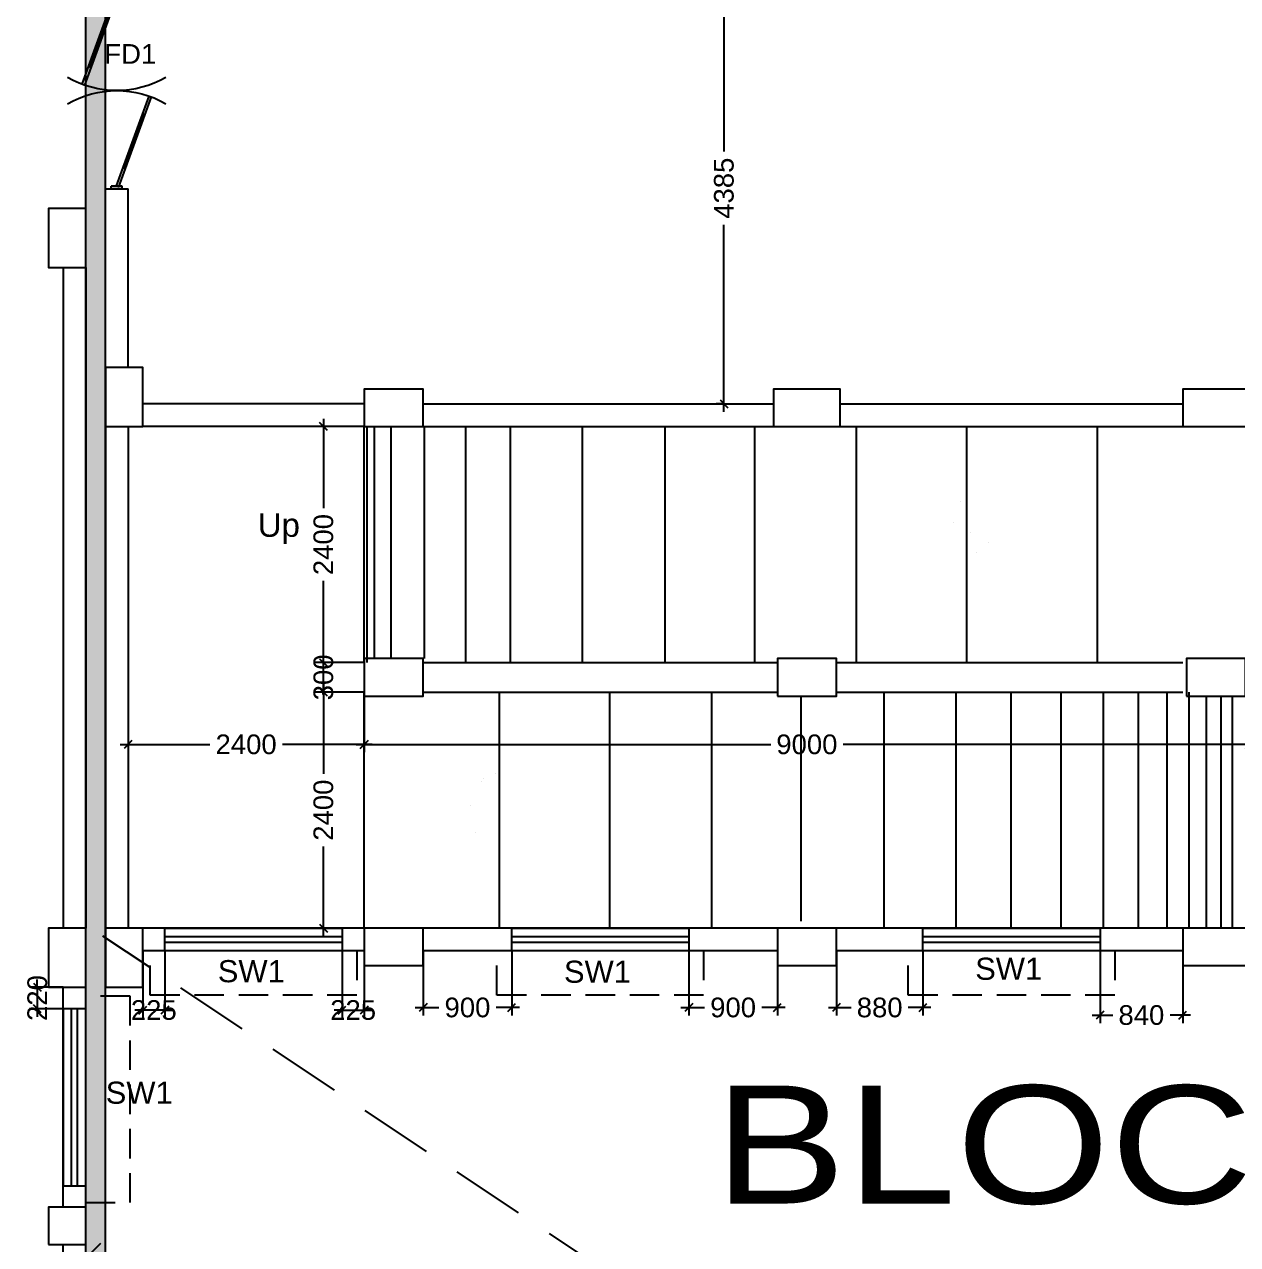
# Model space of a CAD drawing. Extents: x 7897917 to 8423973, y -6487334 to -6173396.
# Drawn here: x 7963041 to 7975372, y -6375462 to -6363058 of the extents above; entities that cross this region are included whole.
import ezdxf
from ezdxf.enums import TextEntityAlignment as Align

# ---------------------------------------------------------------- set-up
doc = ezdxf.new("R2010")
doc.units = 0
doc.header["$LTSCALE"] = 600
doc.header["$MEASUREMENT"] = 0
doc.header["$PDMODE"] = 35
for name, pattern in [('DASHED', [0.75, 0.5, -0.25]), ('HIDDEN', [0.375, 0.25, -0.125]), ('HIDDEN2', [0.1875, 0.125, -0.0625])]:
    doc.linetypes.add(name, pattern=pattern)
doc.layers.get('0').update_dxf_attribs({"linetype": 'CONTINUOUS'})
doc.layers.get('Defpoints').update_dxf_attribs({"linetype": 'CONTINUOUS'})
for name, color, linetype in [('BLOCKS-PROP', 2, 'CONTINUOUS'), ('chajja', 7, 'CONTINUOUS'), ('DIMEN', 5, 'CONTINUOUS'), ('Duct', 8, 'CONTINUOUS'), ('Exp.Joint', 104, 'CONTINUOUS'), ('Fire Door', 10, 'CONTINUOUS'), ('joinery', 7, 'CONTINUOUS'), ('LA-column', 3, 'CONTINUOUS'), ('Railing', 21, 'CONTINUOUS'), ('Stairscase', 7, 'CONTINUOUS'), ('Walls', 7, 'CONTINUOUS'), ('WIN', 151, 'CONTINUOUS'), ('Working Dim', 5, 'CONTINUOUS')]:
    doc.layers.add(name, color=color, linetype=linetype)
doc.styles.add('ari', font='arial.ttf')
doc.styles.add('ARIAL', font='arial.ttf')
doc.styles.get("Standard").update_dxf_attribs({"font": 'romans.shx'})
doc.dimstyles.new('int. dim', dxfattribs={"dimtxt": 450, "dimasz": 80, "dimexe": 80, "dimexo": 0, "dimgap": 70, "dimtad": 0, "dimdec": 0, "dimzin": 12, "dimdsep": 46, "dimtxsty": 'ari', "dimblk": 'OBLIQUE', "dimcen": 2, "dimdle": 80, "dimclrd": 256, "dimclre": 256, "dimclrt": 6, "dimadec": 0, "dimazin": 0, "dimtfac": 1, "dimtdec": 0, "dimtix": 1, "dimtmove": 2, "dimatfit": 3, "dimfxl": 1, "dimtolj": 1, "dimtzin": 0, "dimlwd": -1, "dimlwe": -1, "dimarcsym": 0})
doc.dimstyles.new('STANDARD$0', dxfattribs={"dimscale": 0, "dimtxt": 150, "dimasz": 125, "dimexe": 0.75, "dimexo": 1, "dimgap": 25, "dimtad": 1, "dimdec": 0, "dimdsep": 46, "dimtxsty": 'Standard', "dimblk1": 'DOT', "dimblk2": 'DOT', "dimsah": 1, "dimcen": 2.5, "dimclrd": 1, "dimclre": 1, "dimclrt": 3, "dimadec": 0, "dimazin": 0, "dimtfac": 1, "dimtdec": 0, "dimtmove": 0, "dimatfit": 3, "dimldrblk": 'DOT', "dimfxl": 1, "dimtolj": 1, "dimtzin": 0, "dimarcsym": 0})

# ---------------------------------------------------------------- blocks, each defined once
blk = doc.blocks.new('A$C15456D16')
at = {"layer": 'Fire Door'}
for p, q in [((969, -4), (56, 329)), ((969, -4), (56, 329)), ((969, -4), (56, 329)), ((979, 23), (65, 355)), ((979, 23), (65, 355)), ((979, 23), (65, 355)), ((248, 289), (238, 262)), ((248, 289), (238, 262)), ((248, 289), (238, 262)), ((791, 76), (243, 276)), ((791, 76), (243, 276)), ((791, 76), (243, 276)), ((-1000, 56), (-972, 56)), ((-1000, -56), (-1000, 56)), ((-1000, 56), (-972, 56)), ((-1000, -56), (-1000, 56)), ((-1000, 56), (-972, 56)), ((-1000, -56), (-1000, 56)), ((-979, -23), (-969, 4)), ((-979, -23), (-969, 4)), ((-979, -23), (-969, 4)), ((-972, -56), (-972, 56)), ((-972, -56), (-972, 56)), ((-972, -56), (-972, 56)), ((-969, 4), (-56, -329)), ((-969, 4), (-56, -329)), ((-969, 4), (-56, -329)), ((796, 89), (786, 63)), ((796, 89), (786, 63)), ((796, 89), (786, 63)), ((979, 23), (969, -4)), ((979, 23), (969, -4)), ((979, 23), (969, -4)), ((1000, 56), (972, 56)), ((972, -56), (972, 56)), ((1000, 56), (972, 56)), ((972, -56), (972, 56)), ((1000, 56), (972, 56)), ((972, -56), (972, 56)), ((1000, -56), (1000, 56)), ((1000, -56), (1000, 56)), ((1000, -56), (1000, 56)), ((-1000, -56), (-972, -56)), ((-1000, -56), (-972, -56)), ((-1000, -56), (-972, -56)), ((-979, -23), (-65, -355)), ((-979, -23), (-65, -355)), ((-979, -23), (-65, -355)), ((-796, -89), (-786, -63)), ((-796, -89), (-786, -63)), ((-796, -89), (-786, -63)), ((-791, -76), (-243, -276)), ((-791, -76), (-243, -276)), ((-791, -76), (-243, -276)), ((1000, -56), (972, -56)), ((1000, -56), (972, -56)), ((1000, -56), (972, -56)), ((-238, -262), (-248, -289)), ((-238, -262), (-248, -289)), ((-238, -262), (-248, -289))]:
    blk.add_line(p, q, dxfattribs=at)
at = {"layer": 'Fire Door', "extrusion": (0, 0, -1)}
for centre, major_axis, start_param, end_param in [((-1000, 0), (-1000, 0), 2.617886, 3.665084), ((-1000, 0), (-1000, 0), 2.617886, 3.665084), ((-1000, 0), (-1000, 0), 2.617886, 3.665084), ((1000, 0), (1000, 0), 2.618102, 3.665299), ((1000, 0), (1000, 0), 2.618102, 3.665299), ((1000, 0), (1000, 0), 2.618102, 3.665299)]:
    blk.add_ellipse(centre, major_axis=major_axis, ratio=1, start_param=start_param, end_param=end_param, dxfattribs=at)
blk = doc.blocks.new('_Oblique')
at = {"color": 0, "linetype": 'ByBlock', "lineweight": -2}
blk.add_line((-0.5, -0.5), (0.5, 0.5), dxfattribs=at)
blk = doc.blocks.new('*D240')
at = {"layer": 'Defpoints', "color": 0, "transparency": 16777216}
for p in [(7966080, -6369846), (7966494, -6369846, 0), (7966494, -6372246, 0)]:
    blk.add_point(p, dxfattribs=at)
at = {"layer": 'Working Dim', "transparency": 16777216}
for p, q in [((7966080, -6369766), (7966080, -6370676)), ((7966494, -6369846), (7966000, -6369846)), ((7966080, -6372326), (7966080, -6371416)), ((7966494, -6372246), (7966000, -6372246))]:
    blk.add_line(p, q, dxfattribs=at)
at = {"layer": 'Working Dim', "transparency": 16777216, "xscale": 80, "yscale": 80, "zscale": 80}
for p, rotation in [((7966080, -6369846), 90), ((7966080, -6372246), 270)]:
    blk.add_blockref('_Oblique', p, dxfattribs=dict(at, rotation=rotation))
at = {"layer": 'Working Dim', "color": 6, "transparency": 16777216, "insert": (7966080, -6371046), "char_height": 200, "attachment_point": 5, "rotation": 90, "style": 'ari'}
blk.add_mtext('\\A1;2400', dxfattribs=at)
blk = doc.blocks.new('*D242')
at = {"layer": 'Defpoints', "color": 0, "transparency": 16777216}
for p in [(7963664, -6375599, 8), (7963664, -6375600), (7993924, -6375599, -1)]:
    blk.add_point(p, dxfattribs=at)
at = {"layer": 'DIMEN', "color": 8, "transparency": 16777216}
for p, q in [((7963364, -6375600), (7977665, -6375600)), ((7963664, -6375599), (7963664, -6375900)), ((7994224, -6375600), (7979923, -6375600)), ((7993924, -6375599), (7993924, -6375900))]:
    blk.add_line(p, q, dxfattribs=at)
at = {"layer": 'DIMEN', "color": 8, "transparency": 16777216, "xscale": 300, "yscale": 300, "zscale": 300, "rotation": 180}
blk.add_blockref('_Oblique', (7963664, -6375600), dxfattribs=at)
at = {"layer": 'DIMEN', "color": 8, "transparency": 16777216, "xscale": 300, "yscale": 300, "zscale": 300}
blk.add_blockref('_Oblique', (7993924, -6375600), dxfattribs=at)
at = {"layer": 'DIMEN', "color": 7, "transparency": 16777216, "insert": (7978794, -6375600), "char_height": 500, "attachment_point": 5, "style": 'ari'}
blk.add_mtext('\\A1;30.26m', dxfattribs=at)
blk = doc.blocks.new('*D259')
at = {"layer": 'Defpoints', "color": 0, "transparency": 16777216}
for p in [(7964094, -6370180, -7), (7966494, -6370180, -5), (7964094, -6370378)]:
    blk.add_point(p, dxfattribs=at)
at = {"layer": 'Working Dim', "transparency": 16777216}
for p, q in [((7964094, -6370180), (7964094, -6370458)), ((7966494, -6370180), (7966494, -6370458)), ((7964014, -6370378), (7964924, -6370378)), ((7966574, -6370378), (7965664, -6370378))]:
    blk.add_line(p, q, dxfattribs=at)
at = {"layer": 'Working Dim', "transparency": 16777216, "xscale": 80, "yscale": 80, "zscale": 80, "rotation": 180}
blk.add_blockref('_Oblique', (7964094, -6370378), dxfattribs=at)
at = {"layer": 'Working Dim', "transparency": 16777216, "xscale": 80, "yscale": 80, "zscale": 80}
blk.add_blockref('_Oblique', (7966494, -6370378), dxfattribs=at)
at = {"layer": 'Working Dim', "color": 6, "transparency": 16777216, "insert": (7965294, -6370378), "char_height": 200, "attachment_point": 5, "style": 'ari'}
blk.add_mtext('\\A1;2400', dxfattribs=at)
blk = doc.blocks.new('*D262')
at = {"layer": 'Defpoints', "color": 0, "transparency": 16777216}
for p in [(7966494, -6369845, -5), (7975494, -6369845, -5), (7966494, -6370378)]:
    blk.add_point(p, dxfattribs=at)
at = {"layer": 'Working Dim', "transparency": 16777216}
for p, q in [((7966494, -6369845), (7966494, -6370458)), ((7975494, -6369845), (7975494, -6370458)), ((7966414, -6370378), (7970626, -6370378)), ((7975574, -6370378), (7971362, -6370378))]:
    blk.add_line(p, q, dxfattribs=at)
at = {"layer": 'Working Dim', "transparency": 16777216, "xscale": 80, "yscale": 80, "zscale": 80, "rotation": 180}
blk.add_blockref('_Oblique', (7966494, -6370378), dxfattribs=at)
at = {"layer": 'Working Dim', "transparency": 16777216, "xscale": 80, "yscale": 80, "zscale": 80}
blk.add_blockref('_Oblique', (7975494, -6370378), dxfattribs=at)
at = {"layer": 'Working Dim', "color": 6, "transparency": 16777216, "insert": (7970994, -6370378), "char_height": 200, "attachment_point": 5, "style": 'ari'}
blk.add_mtext('\\A1;9000', dxfattribs=at)
blk = doc.blocks.new('*D301')
at = {"layer": 'Defpoints', "color": 0, "transparency": 16777216}
for p in [(7966080, -6369546), (7966494, -6369546, 0), (7966494, -6369846, 0)]:
    blk.add_point(p, dxfattribs=at)
at = {"layer": 'Working Dim', "transparency": 16777216}
for p, q in [((7966080, -6369546), (7966080, -6369466)), ((7966494, -6369546), (7966000, -6369546)), ((7966080, -6369846), (7966080, -6369546)), ((7966494, -6369846), (7966000, -6369846)), ((7966080, -6369846), (7966080, -6369926))]:
    blk.add_line(p, q, dxfattribs=at)
at = {"layer": 'Working Dim', "transparency": 16777216, "xscale": 80, "yscale": 80, "zscale": 80}
for p, rotation in [((7966080, -6369546), 270), ((7966080, -6369846), 90)]:
    blk.add_blockref('_Oblique', p, dxfattribs=dict(at, rotation=rotation))
at = {"layer": 'Working Dim', "color": 6, "transparency": 16777216, "insert": (7966080, -6369696), "char_height": 200, "attachment_point": 5, "rotation": 90, "style": 'ari'}
blk.add_mtext('\\A1;300', dxfattribs=at)
blk = doc.blocks.new('*D302')
at = {"layer": 'Defpoints', "color": 0, "transparency": 16777216}
for p in [(7966080, -6367146), (7966494, -6367146), (7966494, -6369546, 0)]:
    blk.add_point(p, dxfattribs=at)
at = {"layer": 'Working Dim', "transparency": 16777216}
for p, q in [((7966494, -6367146), (7966000, -6367146)), ((7966080, -6367066), (7966080, -6367976)), ((7966080, -6369626), (7966080, -6368716)), ((7966494, -6369546), (7966000, -6369546))]:
    blk.add_line(p, q, dxfattribs=at)
at = {"layer": 'Working Dim', "transparency": 16777216, "xscale": 80, "yscale": 80, "zscale": 80}
for p, rotation in [((7966080, -6367146), 90), ((7966080, -6369546), 270)]:
    blk.add_blockref('_Oblique', p, dxfattribs=dict(at, rotation=rotation))
at = {"layer": 'Working Dim', "color": 6, "transparency": 16777216, "insert": (7966080, -6368346), "char_height": 200, "attachment_point": 5, "rotation": 90, "style": 'ari'}
blk.add_mtext('\\A1;2400', dxfattribs=at)
blk = doc.blocks.new('*D666')
at = {"layer": 'Defpoints', "color": 0, "transparency": 16777216}
for p in [(7963434, -6372846, 6), (7963172, -6373066), (7963434, -6373066, 6)]:
    blk.add_point(p, dxfattribs=at)
at = {"layer": 'Working Dim', "transparency": 16777216}
for p, q in [((7963434, -6372846), (7963092, -6372846)), ((7963172, -6372846), (7963172, -6372766)), ((7963172, -6372846), (7963172, -6373066)), ((7963434, -6373066), (7963092, -6373066)), ((7963172, -6373066), (7963172, -6373146))]:
    blk.add_line(p, q, dxfattribs=at)
at = {"layer": 'Working Dim', "transparency": 16777216, "xscale": 80, "yscale": 80, "zscale": 80}
for p, rotation in [((7963172, -6372846), 270), ((7963172, -6373066), 90)]:
    blk.add_blockref('_Oblique', p, dxfattribs=dict(at, rotation=rotation))
at = {"layer": 'Working Dim', "color": 6, "transparency": 16777216, "insert": (7963172, -6372956), "char_height": 200, "attachment_point": 5, "rotation": 90, "style": 'ari'}
blk.add_mtext('\\A1;220', dxfattribs=at)
blk = doc.blocks.new('*D671')
at = {"layer": 'Defpoints', "color": 0, "transparency": 16777216}
for p in [(7973974, -6372475, 5), (7974814, -6372475, 1), (7974814, -6373130)]:
    blk.add_point(p, dxfattribs=at)
at = {"layer": 'Working Dim', "transparency": 16777216}
for p, q in [((7973974, -6372475), (7973974, -6373210)), ((7974814, -6372475), (7974814, -6373210)), ((7973894, -6373130), (7974103, -6373130)), ((7974894, -6373130), (7974685, -6373130))]:
    blk.add_line(p, q, dxfattribs=at)
at = {"layer": 'Working Dim', "transparency": 16777216, "xscale": 80, "yscale": 80, "zscale": 80, "rotation": 180}
blk.add_blockref('_Oblique', (7973974, -6373130), dxfattribs=at)
at = {"layer": 'Working Dim', "transparency": 16777216, "xscale": 80, "yscale": 80, "zscale": 80}
blk.add_blockref('_Oblique', (7974814, -6373130), dxfattribs=at)
at = {"layer": 'Working Dim', "color": 6, "transparency": 16777216, "insert": (7974394, -6373130), "char_height": 200, "attachment_point": 5, "style": 'ari'}
blk.add_mtext('\\A1;840', dxfattribs=at)
blk = doc.blocks.new('*D672')
at = {"layer": 'Defpoints', "color": 0, "transparency": 16777216}
for p in [(7969794, -6372475, -1), (7970694, -6372475, 2), (7970694, -6373053)]:
    blk.add_point(p, dxfattribs=at)
at = {"layer": 'Working Dim', "transparency": 16777216}
for p, q in [((7969794, -6372475), (7969794, -6373133)), ((7970694, -6372475), (7970694, -6373133)), ((7969714, -6373053), (7969953, -6373053)), ((7970774, -6373053), (7970535, -6373053))]:
    blk.add_line(p, q, dxfattribs=at)
at = {"layer": 'Working Dim', "transparency": 16777216, "xscale": 80, "yscale": 80, "zscale": 80, "rotation": 180}
blk.add_blockref('_Oblique', (7969794, -6373053), dxfattribs=at)
at = {"layer": 'Working Dim', "transparency": 16777216, "xscale": 80, "yscale": 80, "zscale": 80}
blk.add_blockref('_Oblique', (7970694, -6373053), dxfattribs=at)
at = {"layer": 'Working Dim', "color": 6, "transparency": 16777216, "insert": (7970244, -6373053), "char_height": 200, "attachment_point": 5, "style": 'ari'}
blk.add_mtext('\\A1;900', dxfattribs=at)
blk = doc.blocks.new('*D673')
at = {"layer": 'Defpoints', "color": 0, "transparency": 16777216}
for p in [(7966269, -6372475, 5), (7966494, -6372475, 5), (7966494, -6373079)]:
    blk.add_point(p, dxfattribs=at)
at = {"layer": 'Working Dim', "transparency": 16777216}
for p, q in [((7966269, -6372475), (7966269, -6373159)), ((7966494, -6372475), (7966494, -6373159)), ((7966269, -6373079), (7966189, -6373079)), ((7966269, -6373079), (7966494, -6373079)), ((7966494, -6373079), (7966574, -6373079))]:
    blk.add_line(p, q, dxfattribs=at)
at = {"layer": 'Working Dim', "transparency": 16777216, "xscale": 80, "yscale": 80, "zscale": 80}
blk.add_blockref('_Oblique', (7966269, -6373079), dxfattribs=at)
at = {"layer": 'Working Dim', "transparency": 16777216, "xscale": 80, "yscale": 80, "zscale": 80, "rotation": 180}
blk.add_blockref('_Oblique', (7966494, -6373079), dxfattribs=at)
at = {"layer": 'Working Dim', "color": 6, "transparency": 16777216, "insert": (7966382, -6373079), "char_height": 200, "attachment_point": 5, "style": 'ari'}
blk.add_mtext('\\A1;225', dxfattribs=at)
blk = doc.blocks.new('*D674')
at = {"layer": 'Defpoints', "color": 0, "transparency": 16777216}
for p in [(7964244, -6372475, 5), (7964469, -6372475, 5), (7964244, -6373079)]:
    blk.add_point(p, dxfattribs=at)
at = {"layer": 'Working Dim', "transparency": 16777216}
for p, q in [((7964244, -6372475), (7964244, -6373159)), ((7964469, -6372475), (7964469, -6373159)), ((7964244, -6373079), (7964164, -6373079)), ((7964469, -6373079), (7964244, -6373079)), ((7964469, -6373079), (7964549, -6373079))]:
    blk.add_line(p, q, dxfattribs=at)
at = {"layer": 'Working Dim', "transparency": 16777216, "xscale": 80, "yscale": 80, "zscale": 80}
blk.add_blockref('_Oblique', (7964244, -6373079), dxfattribs=at)
at = {"layer": 'Working Dim', "transparency": 16777216, "xscale": 80, "yscale": 80, "zscale": 80, "rotation": 180}
blk.add_blockref('_Oblique', (7964469, -6373079), dxfattribs=at)
at = {"layer": 'Working Dim', "color": 6, "transparency": 16777216, "insert": (7964356, -6373079), "char_height": 200, "attachment_point": 5, "style": 'ari'}
blk.add_mtext('\\A1;225', dxfattribs=at)
blk = doc.blocks.new('*D675')
at = {"layer": 'Defpoints', "color": 0, "transparency": 16777216}
for p in [(7967094, -6372475, 1), (7967994, -6372475, -1), (7967094, -6373053)]:
    blk.add_point(p, dxfattribs=at)
at = {"layer": 'Working Dim', "transparency": 16777216}
for p, q in [((7967094, -6372475), (7967094, -6373133)), ((7967994, -6372475), (7967994, -6373133)), ((7967014, -6373053), (7967253, -6373053)), ((7968074, -6373053), (7967835, -6373053))]:
    blk.add_line(p, q, dxfattribs=at)
at = {"layer": 'Working Dim', "transparency": 16777216, "xscale": 80, "yscale": 80, "zscale": 80, "rotation": 180}
blk.add_blockref('_Oblique', (7967094, -6373053), dxfattribs=at)
at = {"layer": 'Working Dim', "transparency": 16777216, "xscale": 80, "yscale": 80, "zscale": 80}
blk.add_blockref('_Oblique', (7967994, -6373053), dxfattribs=at)
at = {"layer": 'Working Dim', "color": 6, "transparency": 16777216, "insert": (7967544, -6373053), "char_height": 200, "attachment_point": 5, "style": 'ari'}
blk.add_mtext('\\A1;900', dxfattribs=at)
blk = doc.blocks.new('*D676')
at = {"layer": 'Defpoints', "color": 0, "transparency": 16777216}
for p in [(7971294, -6372475, 0), (7972174, -6372475, 5), (7971294, -6373053)]:
    blk.add_point(p, dxfattribs=at)
at = {"layer": 'Working Dim', "transparency": 16777216}
for p, q in [((7971294, -6372475), (7971294, -6373133)), ((7972174, -6372475), (7972174, -6373133)), ((7971214, -6373053), (7971443, -6373053)), ((7972254, -6373053), (7972025, -6373053))]:
    blk.add_line(p, q, dxfattribs=at)
at = {"layer": 'Working Dim', "transparency": 16777216, "xscale": 80, "yscale": 80, "zscale": 80, "rotation": 180}
blk.add_blockref('_Oblique', (7971294, -6373053), dxfattribs=at)
at = {"layer": 'Working Dim', "transparency": 16777216, "xscale": 80, "yscale": 80, "zscale": 80}
blk.add_blockref('_Oblique', (7972174, -6373053), dxfattribs=at)
at = {"layer": 'Working Dim', "color": 6, "transparency": 16777216, "insert": (7971734, -6373053), "char_height": 200, "attachment_point": 5, "style": 'ari'}
blk.add_mtext('\\A1;880', dxfattribs=at)
blk = doc.blocks.new('*D1188')
at = {"layer": 'Defpoints', "color": 0, "transparency": 16777216}
for p in [(7970151, -6362531), (7970151, -6362531), (7970151, -6366915)]:
    blk.add_point(p, dxfattribs=at)
at = {"layer": 'Working Dim', "transparency": 16777216}
for p, q in [((7970151, -6362531), (7970071, -6362531)), ((7970151, -6362451), (7970151, -6364350)), ((7970151, -6366995), (7970151, -6365096)), ((7970151, -6366915), (7970071, -6366915))]:
    blk.add_line(p, q, dxfattribs=at)
at = {"layer": 'Working Dim', "transparency": 16777216, "xscale": 80, "yscale": 80, "zscale": 80}
for p, rotation in [((7970151, -6362531), 90), ((7970151, -6366915), 270)]:
    blk.add_blockref('_Oblique', p, dxfattribs=dict(at, rotation=rotation))
at = {"layer": 'Working Dim', "color": 6, "transparency": 16777216, "insert": (7970151, -6364723), "char_height": 200, "attachment_point": 5, "rotation": 90, "style": 'ari'}
blk.add_mtext('\\A1;4385', dxfattribs=at)

msp = doc.modelspace()

# ---------------------------------------------------------------- hatches: boundary and pattern name
at = {"layer": 'Exp.Joint', "linetype": 'HIDDEN'}
msp.add_hatch(color=256, dxfattribs=at).paths.add_polyline_path([(7963864.043, -6334860.673), (7963664.043, -6334860.673), (7963664.043, -6455862.509), (7963864.043, -6455862.509)])

# ---------------------------------------------------------------- linework, layer by layer
at = {"layer": 'chajja', "color": 7, "linetype": 'DASHED'}
for points in [[(7966419.003, -6372475.453), (7966419.003, -6372925.453), (7964319.003, -6372925.453), (7964319.003, -6372475.453)], [(7969943.915, -6372475.467), (7969943.915, -6372925.467), (7967843.915, -6372925.467), (7967843.915, -6372475.467)], [(7974123.958, -6372475.466), (7974123.958, -6372925.466), (7972023.958, -6372925.466), (7972023.958, -6372475.466)], [(7963664.048, -6375036.047), (7964114.048, -6375036.047), (7964114.047, -6372936.047), (7963664.047, -6372936.047)]]:
    msp.add_lwpolyline(points, dxfattribs=at)
at = {"layer": 'Duct', "color": 8, "linetype": 'HIDDEN2', "ltscale": 10}
msp.add_line((7993344.048, -6391979.895), (7963838.743, -6372325.264), dxfattribs=at)
at = {"layer": 'Exp.Joint', "linetype": 'HIDDEN', "const_width": 20, "elevation": 4.947}
msp.add_lwpolyline([(7963864.043, -6334860.673), (7963664.043, -6334860.673), (7963664.043, -6455862.509), (7963864.043, -6455862.509)], close=True, dxfattribs=at)
at = {"layer": 'LA-column', "color": 2}
msp.add_lwpolyline([(7963664.048, -6365530.517), (7963664.048, -6364930.517), (7963284.048, -6364930.517), (7963284.048, -6365530.517)], close=True, dxfattribs=at)
for points, elevation in [([(7964244.048, -6367145.471), (7964244.048, -6366545.471), (7963864.048, -6366545.471), (7963864.048, -6367145.471)], 0.679), ([(7966494.048, -6367145.45), (7967094.048, -6367145.45), (7967094.048, -6366765.45), (7966494.048, -6366765.45)], 5.074), ([(7970654.048, -6367145.453), (7971334.048, -6367145.453), (7971334.048, -6366765.453), (7970654.048, -6366765.453)], 5.074), ([(7974814.048, -6367145.47), (7975494.048, -6367145.47), (7975494.048, -6366765.47), (7974814.048, -6366765.47)], 5.074), ([(7966494.049, -6369885.448), (7967094.049, -6369885.448), (7967094.049, -6369505.448), (7966494.049, -6369505.448)], 5.074), ([(7970694.048, -6369885.448), (7971294.048, -6369885.448), (7971294.048, -6369505.448), (7970694.048, -6369505.448)], 5.074), ([(7974854.048, -6369885.448), (7975454.048, -6369885.448), (7975454.048, -6369505.448), (7974854.048, -6369505.448)], 5.074), ([(7963664.048, -6372845.657), (7963664.048, -6372245.657), (7963284.048, -6372245.657), (7963284.048, -6372845.657)], 5.131), ([(7964244.048, -6372845.657), (7964244.048, -6372245.657), (7963864.048, -6372245.657), (7963864.048, -6372845.657)], 5.131), ([(7966494.048, -6372625.45), (7967094.048, -6372625.45), (7967094.048, -6372245.45), (7966494.048, -6372245.45)], 5.074), ([(7970694.048, -6372625.453), (7971294.048, -6372625.453), (7971294.048, -6372245.453), (7970694.048, -6372245.453)], 5.074), ([(7974814.049, -6372625.466), (7975494.049, -6372625.466), (7975494.049, -6372245.466), (7974814.049, -6372245.466)], 5.074), ([(7963284.048, -6375462.438), (7963664.048, -6375462.438), (7963664.048, -6375082.438), (7963284.048, -6375082.438)], 1.245)]:
    msp.add_lwpolyline(points, close=True, dxfattribs=dict(at, elevation=elevation))
at = {"layer": 'Railing'}
for p, q in [((7966493.977, -6366915.516), (7964244.07, -6366915.517)), ((7967094.071, -6366915.517), (7970653.984, -6366915.496)), ((7971333.984, -6366915.496), (7974813.984, -6366915.522)), ((7966493.977, -6367145.516), (7964244.07, -6367145.517)), ((7967094.071, -6367145.517), (7970653.984, -6367145.496)), ((7971333.984, -6367145.496), (7974813.984, -6367145.522)), ((7967094.072, -6369545.516), (7970694.071, -6369545.508)), ((7971294.071, -6369545.507), (7974813.981, -6369545.5)), ((7967094.072, -6369845.516), (7970694.071, -6369845.508)), ((7971294.071, -6369845.507), (7974813.981, -6369845.5))]:
    msp.add_line(p, q, dxfattribs=at)
at = {"layer": 'Stairscase', "color": 6}
for p, q in [((7966493.958, -6369545.452, 10.205), (7966493.958, -6367145.452, 10.205)), ((7966493.96, -6372245.462, 10.205), (7966493.961, -6369845.462, 10.205))]:
    msp.add_line(p, q, dxfattribs=at)
at = {"layer": 'Stairscase', "color": 8}
for p, q in [((7966523.657, -6369545.449, 5.074), (7966523.657, -6367145.474, 5.074)), ((7966598.767, -6369505.448, 5.074), (7966598.767, -6367145.474, 5.074)), ((7966767.3, -6369505.448, 5.074), (7966767.3, -6367145.474, 5.074)), ((7967107.611, -6369505.448, 5.074), (7967107.612, -6367145.473, 5.074)), ((7967528.765, -6369545.458, 5.131), (7967528.765, -6367145.458, 5.131)), ((7967981.684, -6369545.45, 5.074), (7967981.685, -6367145.45, 5.074)), ((7968713.305, -6369545.451, 5.074), (7968713.306, -6367145.451, 5.074)), ((7969553.892, -6369545.451, 5.074), (7969553.893, -6367145.458, 3.421)), ((7970463.896, -6369545.452, 5.074), (7970463.897, -6367145.452, 5.074)), ((7971500.024, -6369545.452, 5.074), (7971500.025, -6367145.452, 5.074)), ((7972620.218, -6369545.453, 5.074), (7972620.219, -6367145.453, 5.074)), ((7973946.509, -6369545.453, 5.074), (7973946.51, -6367145.453, 5.074)), ((7967867.879, -6369845.45, 5.074), (7967867.878, -6372245.45, 5.074)), ((7968988.073, -6369845.451, 5.074), (7968988.072, -6372245.451, 5.074)), ((7970024.201, -6369845.451, 5.074), (7970024.2, -6372245.451, 5.074)), ((7970934.205, -6369885.43, 5.074), (7970934.204, -6372175.452, 5.074)), ((7971774.792, -6369845.452, 5.074), (7971774.791, -6372245.452, 5.074)), ((7972506.412, -6369845.453, 5.074), (7972506.412, -6372245.453, 5.074)), ((7973066.804, -6369845.453, 5.074), (7973066.803, -6372245.453, 5.074)), ((7973575.112, -6369845.453, 5.074), (7973575.112, -6372245.453, 5.074)), ((7974006.405, -6369845.453, 5.074), (7974006.404, -6372245.453, 5.074)), ((7974360.681, -6369845.454, 5.074), (7974360.68, -6372245.454, 5.074)), ((7974651.313, -6369845.454, 5.074), (7974651.312, -6372245.454, 5.074)), ((7974875.917, -6369845.454, 5.074), (7974875.917, -6372245.454, 5.074)), ((7975051.033, -6369885.448, 5.074), (7975051.032, -6372245.454, 5.074)), ((7975200.136, -6369885.448, 5.074), (7975200.135, -6372245.454, 5.074)), ((7975315.698, -6369885.448, 5.074), (7975315.698, -6372245.454, 5.074))]:
    msp.add_line(p, q, dxfattribs=at)
at = {"layer": 'Stairscase', "color": 7, "const_width": 0.0214, "elevation": 5.074}
for points in [[(7965745.607, -6368345.443), (7972865.597, -6368345.451), (7972555.445, -6367899.704), (7972402.815, -6368069.534), (7972865.597, -6368345.451), (7972555.444, -6368780.207), (7972402.814, -6368610.457), (7972865.597, -6368345.451)], [(7976069.77, -6371052.13), (7967472.045, -6371052.124), (7967782.197, -6371497.871), (7967934.827, -6371328.041), (7967472.045, -6371052.124), (7967782.197, -6370617.367), (7967934.827, -6370787.117), (7967472.045, -6371052.124)]]:
    msp.add_lwpolyline(points, dxfattribs=at)
at = {"layer": 'Walls', "linetype": 'Continuous'}
for p, q in [((7963863.958, -6432803.871, 2.39), (7963863.972, -6334860.673, 2.39)), ((7963864.071, -6366545.532), (7963864.077, -6364730.626)), ((7963864.077, -6364730.626), (7964094.077, -6364730.626)), ((7964094.071, -6366545.532), (7964094.077, -6364730.626)), ((7963434.071, -6365530.579), (7963434.07, -6372245.719)), ((7963664.071, -6365530.579), (7963664.07, -6372245.719)), ((7963864.068, -6367145.541), (7963864.07, -6372245.719)), ((7964094.068, -6367145.541), (7964094.07, -6372245.541)), ((7970694.048, -6372245.408), (7967094.048, -6372245.429)), ((7974814.049, -6372245.43), (7971294.048, -6372245.408)), ((7970694.048, -6372475.408), (7967094.048, -6372475.429)), ((7974814.049, -6372475.43), (7971294.048, -6372475.408)), ((7963434.048, -6375082.438), (7963434.048, -6372845.657)), ((7963664.048, -6375082.438), (7963664.048, -6372845.657)), ((7963434.048, -6378104.481), (7963434.048, -6375462.438)), ((7963664.048, -6378104.481), (7963664.048, -6375462.438))]:
    msp.add_line(p, q, dxfattribs=at)
at = {"layer": 'Walls'}
for p, q in [((7966493.958, -6372245.428), (7964244.048, -6372245.429)), ((7966493.958, -6372475.428), (7964244.048, -6372475.567))]:
    msp.add_line(p, q, dxfattribs=at)
at = {"layer": 'WIN', "linetype": 'Continuous'}
msp.add_line((7963516.831, -6373066.047), (7963516.831, -6374866.047), dxfattribs=at)
for points in [[(7964469.003, -6372475.429), (7964469.003, -6372245.429), (7966269.003, -6372245.429), (7966269.003, -6372475.429)], [(7967993.915, -6372475.419), (7967993.915, -6372245.419), (7969793.915, -6372245.419), (7969793.915, -6372475.419)], [(7972173.959, -6372475.419), (7972173.959, -6372245.419), (7973973.958, -6372245.419), (7973973.958, -6372475.419)], [(7964469.003, -6372389.978), (7964469.003, -6372330.879), (7966269.003, -6372330.879), (7966269.003, -6372389.978)], [(7967993.915, -6372389.968), (7967993.915, -6372330.869), (7969793.915, -6372330.869), (7969793.915, -6372389.968)], [(7972173.959, -6372389.968), (7972173.959, -6372330.87), (7973973.958, -6372330.87), (7973973.958, -6372389.968)], [(7963664.048, -6374866.047), (7963664.048, -6373066.047), (7963434.047, -6373066.047), (7963434.047, -6374866.047)]]:
    msp.add_lwpolyline(points, close=True, dxfattribs=at)
msp.add_lwpolyline([(7963581.264, -6374866.047), (7963581.264, -6373066.047)], dxfattribs=at)

# ---------------------------------------------------------------- block references
at = {"layer": 'Fire Door', "color": 3, "lineweight": 0, "rotation": 90}
msp.add_blockref('A$C15456D16', (7963979.07, -6363730.626), dxfattribs=at)

# ---------------------------------------------------------------- texts
at = {"layer": 'BLOCKS-PROP', "color": 10, "style": 'ARIAL', "width": 1.2}
msp.add_text('BLOCK - B2b (5)', height=1200, dxfattribs=at).set_placement((7977651.669, -6375045.17, -2.691), align=Align.CENTER)
at = {"layer": 'Fire Door', "style": 'ARIAL'}
msp.add_text('FD1', height=200, dxfattribs=at).set_placement((7964116.862, -6363457.936), align=Align.CENTER)
at = {"layer": 'joinery', "style": 'ari'}
for p in [(7965346.665, -6372795.42), (7968865.39, -6372801.013), (7973045.434, -6372770.701), (7964207.432, -6374030.842)]:
    msp.add_text('SW1', height=225, dxfattribs=at).set_placement(p, align=Align.CENTER)
at = {"layer": 'Stairscase', "color": 7, "style": 'ARIAL'}
msp.add_text('Up', height=240, rotation=359.999968, dxfattribs=at).set_placement((7965626.984, -6368267.045, 5.131), align=Align.CENTER)

# ---------------------------------------------------------------- dimensions: what is measured, and where the dimension line sits
at = {"layer": 'DIMEN'}
dim = msp.add_linear_dim(base=(7963664.048, -6375599.713), p1=(7993924.048, -6375598.643, -1.339), p2=(7963664.048, -6375598.643, 7.712), dimstyle='STANDARD$0', override={"dimscale": 1, "dimtxt": 500, "dimasz": 300, "dimexe": 300, "dimexo": 0, "dimgap": 1, "dimtad": 0, "dimdec": 2, "dimlfac": 0.001, "dimzin": 0, "dimpost": 'm', "dimtxsty": 'ari', "dimblk1": 'Oblique', "dimblk2": 'Oblique', "dimcen": 0, "dimdle": 300, "dimclrd": 8, "dimclre": 8, "dimclrt": 7, "dimadec": 2, "dimtdec": 2, "dimtmove": 2, "dimfxl": 0.75, "dimfrac": 1, "dimlwd": 65535, "dimlwe": 65535}, dxfattribs=at)
dim.commit()
dim.dimension.update_dxf_attribs({"geometry": '*D242', "text_midpoint": (7978794.048, -6375599.713)})
at = {"layer": 'Working Dim'}
for base, p1, p2, angle, override, picture, middle in [((7970151.008, -6362530.52), (7970151.009, -6366915.499), (7970151.009, -6362530.52), 90, {"dimtxt": 200, "dimarcsym": 1}, '*D1188', (7970151.008, -6364723.009)), ((7966080.036, -6367145.516, 19.239), (7966493.982, -6369545.516, 19.182), (7966493.981, -6367145.516, 19.239), 90, {"dimtxt": 200}, '*D302', (7966080.036, -6368345.516, 19.239)), ((7966080.036, -6369545.516, 19.239), (7966493.982, -6369845.516, 19.182), (7966493.982, -6369545.516, 19.182), 90, {"dimtxt": 200}, '*D301', (7966080.036, -6369695.516, 19.239)), ((7966080.036, -6369845.516, 19.239), (7966493.983, -6372245.516, 19.182), (7966493.982, -6369845.516, 19.182), 90, {"dimtxt": 200}, '*D240', (7966080.036, -6371045.516, 19.239)), ((7966493.962, -6370378.097, 10.507), (7975493.959, -6369845.462, 5.074), (7966493.962, -6369845.467, 5.074), 180, {"dimtxt": 200}, '*D262', (7970993.96, -6370378.097, 10.507)), ((7964093.96, -6370378.099, 10.507), (7966493.959, -6370180.144, 5.074), (7964093.96, -6370180.146, 3.421), 180, {"dimtxt": 200}, '*D259', (7965293.959, -6370378.099, 10.507)), ((7964243.957, -6373079.142, 2.389), (7964469.003, -6372475.442, 7.463), (7964243.957, -6372475.419, 7.558), 180, {"dimtxt": 200}, '*D674', (7964356.48, -6373079.142, 2.389)), ((7967094.048, -6373053.275, 2.332), (7967993.915, -6372475.413, 1.046), (7967094.048, -6372475.408, 3.715), 180, {"dimtxt": 200}, '*D675', (7967543.981, -6373053.275, 2.332)), ((7971294.048, -6373053.275, 2.332), (7972173.959, -6372475.419, 7.463), (7971294.048, -6372475.407, 2.67), 180, {"dimtxt": 200}, '*D676', (7971734.003, -6373053.275, 2.332)), ((7963171.886, -6373066.047), (7963434.047, -6372845.657, 6.376), (7963434.047, -6373066.047, 6.376), 90, {"dimtxt": 200}, '*D666', (7963171.886, -6372955.852))]:
    dim = msp.add_linear_dim(base=base, p1=p1, p2=p2, angle=angle, dimstyle='int. dim', override=override, dxfattribs=at)
    dim.commit()
    dim.dimension.update_dxf_attribs({"geometry": picture, "text_midpoint": middle})
for base, p1, p2, picture, middle in [((7966494.048, -6373079.142, 2.389), (7966269.003, -6372475.442, 7.463), (7966494.048, -6372475.419, 7.558), '*D673', (7966381.526, -6373079.142, 2.389)), ((7970694.048, -6373053.275, 2.332), (7969793.915, -6372475.413, 1.046), (7970694.048, -6372475.408, 3.975), '*D672', (7970243.982, -6373053.275, 2.332)), ((7974814.049, -6373129.861, 2.332), (7973973.958, -6372475.419, 7.463), (7974814.049, -6372475.431, 2.888), '*D671', (7974394.004, -6373129.861, 2.332))]:
    dim = msp.add_linear_dim(base=base, p1=p1, p2=p2, dimstyle='int. dim', override={"dimtxt": 200}, dxfattribs=at)
    dim.commit()
    dim.dimension.update_dxf_attribs({"geometry": picture, "text_midpoint": middle})

doc.saveas('drawing.dxf')
